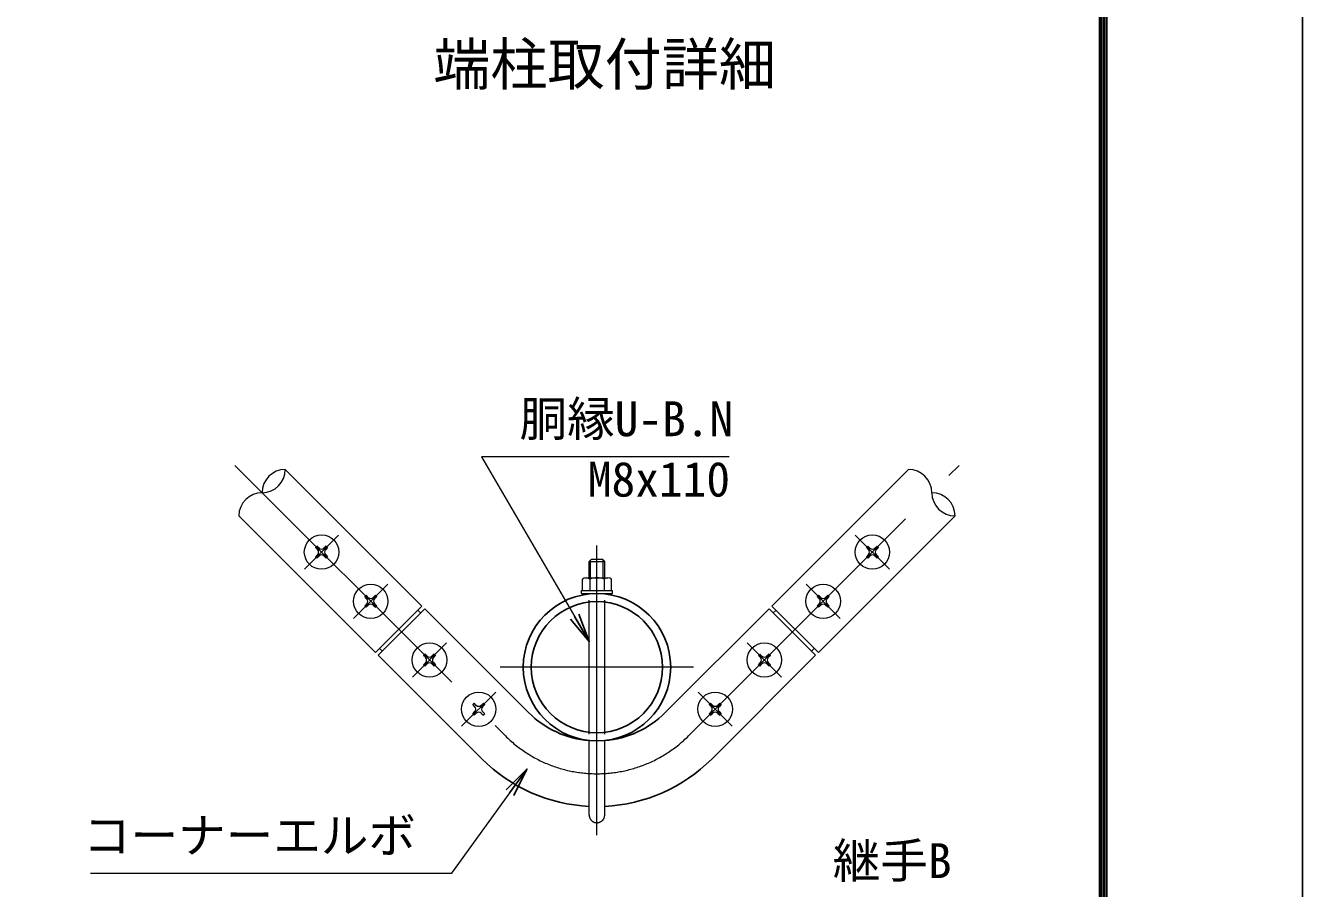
# Model space of a CAD drawing. Units: millimetres, scale not verified. Extents: x -6300 to 6300, y -4455 to 4455.
# Drawn here: x 3658 to 6300, y -218 to 1569 of the extents above; entities that cross this region are included whole.
import ezdxf
from ezdxf.enums import TextEntityAlignment as Align

# ---------------------------------------------------------------- set-up
doc = ezdxf.new("R2010")
doc.units = ezdxf.units.MM
doc.header["$LTSCALE"] = 20
doc.linetypes.add('DASHED', pattern=[7.5, 6, -1.5])
doc.linetypes.add('USER1', pattern=[50.8, 31.75, -6.35, 6.35, -6.35])
for name, color, linetype, lineweight in [('0-0_D-STR1', 1, 'Continuous', 25), ('0-1_D-STR3', 3, 'Continuous', 13), ('0-2_D-BMK', 2, 'USER1', 13), ('0-4_D-STR-DIM', 7, 'Continuous', 13), ('0-A_D-STR-TXT', 7, 'Continuous', 13), ('0-B_D-TTL-TXT', 7, 'Continuous', 25), ('0-C_D-TTL', 7, 'Continuous', 25)]:
    doc.layers.add(name, color=color, linetype=linetype, lineweight=lineweight)
doc.layers.add('0-5_0', color=7, linetype='Continuous')
doc.styles.add('ＭＳ ゴシック', font='')
doc.styles.get('ＭＳ ゴシック').set_extended_font_data('MS Gothic')

# ---------------------------------------------------------------- blocks, each defined once
blk = doc.blocks.new('_Open')
at = {"layer": '0-5_0'}
blk.add_line((-20, 3.333), (0, 0), dxfattribs=at)
blk.add_lwpolyline([(-20, -3.333), (0, 0), (-20, 0)], dxfattribs=at)

msp = doc.modelspace()

# ---------------------------------------------------------------- linework, layer by layer
at = {"layer": '0-0_D-STR1'}
for p, q in [((4478.5, 366.42), (4195.66, 649.26)), ((5202.58, 366.42), (5485.42, 649.26)), ((4382.34, 270.26), (4099.5, 553.1)), ((5298.75, 270.26), (5581.59, 553.1)), ((4478.5, 366.42), (4382.34, 270.26)), ((4387.99, 264.6), (4484.16, 360.76)), ((4484.16, 360.76), (4699.12, 145.8)), ((4981.96, 145.8), (5196.92, 360.76)), ((5196.92, 360.76), (5293.09, 264.6)), ((5202.58, 366.42), (5298.75, 270.26)), ((4387.99, 264.6), (4602.96, 49.64)), ((5078.13, 49.64), (5293.09, 264.6))]:
    msp.add_line(p, q, dxfattribs=at)
for radius in [152.6, 135.8]:
    msp.add_circle((4840.54, 239.83), radius, dxfattribs=at)
for radius, start, end in [(200, 225, 265.41143), (200, 274.58857, 315), (336, 225, 267.2706), (336, 272.7294, 315)]:
    msp.add_arc((4840.54, 287.23), radius, start, end, dxfattribs=at)
at = {"layer": '0-1_D-STR3'}
for p, q in [((4260.97, 490.56), (4258.2, 487.79)), ((4262.66, 483.17), (4258.2, 487.79)), ((4265.59, 486.1), (4260.97, 490.56)), ((4280.26, 490.56), (4275.64, 486.1)), ((4283.03, 487.79), (4278.57, 483.17)), ((4283.03, 487.79), (4280.26, 490.56)), ((5398.06, 487.79), (5400.82, 490.56)), ((5398.06, 487.79), (5402.52, 483.17)), ((5400.82, 490.56), (5405.44, 486.1)), ((5415.5, 486.1), (5420.12, 490.56)), ((5418.42, 483.17), (5422.88, 487.79)), ((5420.12, 490.56), (5422.88, 487.79)), ((4258.2, 468.5), (4262.66, 473.12)), ((4260.97, 465.73), (4258.2, 468.5)), ((4260.97, 465.73), (4265.59, 470.19)), ((4275.64, 470.19), (4280.26, 465.73)), ((4278.57, 473.12), (4283.03, 468.5)), ((4283.03, 468.5), (4280.26, 465.73)), ((4824.54, 424.83), (4824.54, 458.43)), ((4827.34, 424.83), (4827.34, 461.23)), ((4829.34, 463.23), (4851.74, 463.23)), ((4856.54, 458.43), (4851.74, 463.23)), ((4853.74, 424.83), (4853.74, 461.23)), ((4856.54, 424.83), (4856.54, 458.43)), ((5402.52, 473.12), (5398.06, 468.5)), ((5398.06, 468.5), (5400.82, 465.73)), ((5405.44, 470.19), (5400.82, 465.73)), ((5420.12, 465.73), (5415.5, 470.19)), ((5422.88, 468.5), (5418.42, 473.12)), ((5420.12, 465.73), (5422.88, 468.5)), ((4816.86, 424.83), (4863.13, 424.83)), ((4808.54, 398.83), (4872.54, 398.83)), ((4808.54, 392.43), (4808.54, 398.83)), ((4810.54, 398.83), (4810.54, 422.03)), ((4825.54, 422.03), (4825.54, 398.83)), ((4855.54, 422.03), (4855.54, 398.83)), ((4870.54, 398.83), (4870.54, 422.03)), ((4362.79, 388.73), (4360.03, 385.97)), ((4364.49, 381.35), (4360.03, 385.97)), ((4360.03, 366.67), (4364.49, 371.29)), ((4367.41, 384.27), (4362.79, 388.73)), ((4382.09, 388.73), (4377.46, 384.27)), ((4384.85, 385.97), (4380.39, 381.35)), ((4380.39, 371.29), (4384.85, 366.67)), ((4384.85, 385.97), (4382.09, 388.73)), ((4824.54, 391.58), (4824.54, 392.43)), ((4824.54, 100.94), (4824.54, 378.71)), ((4856.54, 391.58), (4856.54, 392.43)), ((4856.54, 100.94), (4856.54, 378.71)), ((5296.23, 385.97), (5299, 388.73)), ((5296.23, 385.97), (5300.7, 381.35)), ((5300.7, 371.29), (5296.23, 366.67)), ((5299, 388.73), (5303.62, 384.27)), ((5313.67, 384.27), (5318.29, 388.73)), ((5316.6, 381.35), (5321.06, 385.97)), ((5321.06, 366.67), (5316.6, 371.29)), ((5318.29, 388.73), (5321.06, 385.97)), ((4362.79, 363.91), (4360.03, 366.67)), ((4362.79, 363.91), (4367.41, 368.37)), ((4377.46, 368.37), (4382.09, 363.91)), ((4384.85, 366.67), (4382.09, 363.91)), ((4470.02, 357.94), (4475.68, 352.28)), ((5211.07, 357.94), (5205.41, 352.28)), ((5296.23, 366.67), (5299, 363.91)), ((5303.62, 368.37), (5299, 363.91)), ((5318.29, 363.91), (5313.67, 368.37)), ((5318.29, 363.91), (5321.06, 366.67)), ((4390.82, 278.74), (4396.48, 273.08)), ((4484.41, 267.11), (4481.65, 264.35)), ((4486.11, 259.73), (4481.65, 264.35)), ((4489.03, 262.65), (4484.41, 267.11)), ((4503.71, 267.11), (4499.09, 262.65)), ((4506.47, 264.35), (4502.01, 259.73)), ((4503.71, 267.11), (4506.47, 264.35)), ((5177.38, 267.11), (5174.61, 264.35)), ((5179.07, 259.73), (5174.61, 264.35)), ((5182, 262.65), (5177.38, 267.11)), ((5196.67, 267.11), (5192.05, 262.65)), ((5199.44, 264.35), (5194.98, 259.73)), ((5196.67, 267.11), (5199.44, 264.35)), ((5290.26, 278.74), (5284.61, 273.08)), ((4481.65, 245.05), (4486.11, 249.67)), ((4481.65, 245.05), (4484.41, 242.29)), ((4484.41, 242.29), (4489.03, 246.75)), ((4499.09, 246.75), (4503.71, 242.29)), ((4502.01, 249.67), (4506.47, 245.05)), ((4506.47, 245.05), (4503.71, 242.29)), ((5174.61, 245.05), (5179.07, 249.67)), ((5174.61, 245.05), (5177.38, 242.29)), ((5177.38, 242.29), (5182, 246.75)), ((5192.05, 246.75), (5196.67, 242.29)), ((5194.98, 249.67), (5199.44, 245.05)), ((5199.44, 245.05), (5196.67, 242.29)), ((4586.24, 165.29), (4583.47, 162.52)), ((4587.93, 157.9), (4583.47, 162.52)), ((4590.86, 160.83), (4586.24, 165.29)), ((4605.53, 165.29), (4600.91, 160.83)), ((4608.3, 162.52), (4603.84, 157.9)), ((4605.53, 165.29), (4608.3, 162.52)), ((5075.56, 165.29), (5072.79, 162.52)), ((5077.25, 157.9), (5072.79, 162.52)), ((5080.18, 160.83), (5075.56, 165.29)), ((5094.85, 165.29), (5090.23, 160.83)), ((5097.62, 162.52), (5093.15, 157.9)), ((5094.85, 165.29), (5097.62, 162.52)), ((4583.47, 143.23), (4587.93, 147.85)), ((4583.47, 143.23), (4586.24, 140.46)), ((4586.24, 140.46), (4590.86, 144.92)), ((4600.91, 144.92), (4605.53, 140.46)), ((4603.84, 147.85), (4608.3, 143.23)), ((4608.3, 143.23), (4605.53, 140.46)), ((5072.79, 143.23), (5077.25, 147.85)), ((5072.79, 143.23), (5075.56, 140.46)), ((5075.56, 140.46), (5080.18, 144.92)), ((5090.23, 144.92), (5094.85, 140.46)), ((5093.15, 147.85), (5097.62, 143.23)), ((5097.62, 143.23), (5094.85, 140.46)), ((4824.54, -66.27), (4824.54, 88.07)), ((4856.54, -66.27), (4856.54, 88.07))]:
    msp.add_line(p, q, dxfattribs=at)
for points in [[(4829.34, 463.23), (4824.54, 458.43), (4856.54, 458.43)], [(4808.54, 392.43), (4872.54, 392.43), (4872.54, 398.83)]]:
    msp.add_lwpolyline(points, dxfattribs=at)
for centre in [(4270.61, 478.14), (5410.47, 478.14), (4372.44, 376.32), (5308.65, 376.32), (4494.06, 254.7), (5187.03, 254.7), (4595.88, 152.88), (5085.2, 152.88)]:
    msp.add_circle(centre, 35.6, dxfattribs=at)
for centre, radius, start, end in [((4257.27, 478.14), 7.37, 315, 45), ((4270.61, 491.49), 7.37, 225, 315), ((4283.96, 478.14), 7.37, 135, 225), ((5397.13, 478.14), 7.37, 315, 45), ((5410.47, 491.49), 7.37, 225, 315), ((5423.81, 478.14), 7.37, 135, 225), ((4270.61, 464.8), 7.37, 45, 135), ((5410.47, 464.8), 7.37, 45, 135), ((4818.04, 413.63), 11.26, 48.21899, 131.78101), ((4840.54, 383.25), 41.58, 68.85295, 111.14705), ((4863.04, 413.38), 11.44, 49.0514, 130.9486), ((4359.1, 376.32), 7.37, 315, 45), ((4372.44, 389.66), 7.37, 225, 315), ((4372.44, 362.98), 7.37, 45, 135), ((4385.78, 376.32), 7.37, 135, 225), ((5295.31, 376.32), 7.37, 315, 45), ((5308.65, 389.66), 7.37, 225, 315), ((5308.65, 362.98), 7.37, 45, 135), ((5321.99, 376.32), 7.37, 135, 225), ((4480.72, 254.7), 7.37, 315, 45), ((4494.06, 268.04), 7.37, 225, 315), ((4494.06, 241.36), 7.37, 45, 135), ((4507.4, 254.7), 7.37, 135, 225), ((5173.68, 254.7), 7.37, 315, 45), ((5187.03, 268.04), 7.37, 225, 315), ((5187.03, 241.36), 7.37, 45, 135), ((5200.37, 254.7), 7.37, 135, 225), ((4595.88, 166.22), 7.37, 225, 315), ((5085.2, 166.22), 7.37, 225, 315), ((4582.54, 152.88), 7.37, 315, 45), ((4595.88, 139.53), 7.37, 45, 135), ((4609.23, 152.88), 7.37, 135, 225), ((5071.86, 152.88), 7.37, 315, 45), ((5085.2, 139.53), 7.37, 45, 135), ((5098.54, 152.88), 7.37, 135, 225)]:
    msp.add_arc(centre, radius, start, end, dxfattribs=at)
at = {"layer": '0-1_D-STR3', "linetype": 'DASHED'}
msp.add_arc((4840.54, -66.27), 16, 180, 0, dxfattribs=at)
at = {"layer": '0-2_D-BMK'}
for p, q in [((4091.01, 657.75), (4651.04, 97.72)), ((5030.05, 97.72), (5590.08, 657.75)), ((4305.97, 513.5), (4235.26, 442.79)), ((5375.12, 513.5), (5445.83, 442.79)), ((4840.54, -108.27), (4840.54, 491.73)), ((4407.79, 411.68), (4337.08, 340.97)), ((5273.29, 411.68), (5344, 340.97)), ((4529.42, 290.05), (4458.71, 219.34)), ((5151.67, 290.05), (5222.38, 219.34)), ((5040.54, 239.83), (4640.54, 239.83)), ((4631.24, 188.23), (4560.53, 117.52)), ((5049.85, 188.23), (5120.56, 117.52))]:
    msp.add_line(p, q, dxfattribs=at)
msp.add_arc((4840.54, 287.23), 268, 225, 315, dxfattribs=at)
at = {"layer": '0-4_D-STR-DIM'}
for centre, start, end in [((4195.81, 601.03), 90.18146, 179.81854), ((4147.43, 649.42), 270.18146, 359.81854), ((5485.27, 601.03), 0.18146, 89.81854), ((4147.73, 552.95), 90.18146, 179.81854), ((5533.35, 552.95), 0.18146, 89.81854), ((5581.74, 601.33), 180.18146, 269.81854)]:
    msp.add_arc(centre, 48.24, start, end, dxfattribs=at)
at = {"layer": '0-A_D-STR-TXT'}
for points in [[(5114, 675.6), (4601.7, 675.6), (4823.54, 294.44)], [(3792.39, -186.81), (4539.97, -186.81), (4694.47, 27.25)]]:
    msp.add_lwpolyline(points, dxfattribs=at)
at = {"layer": '0-C_D-TTL', "color": 2}
msp.add_lwpolyline([(-6299.52, 4455.34), (6300.48, 4455.34), (6300.48, -4454.66), (-6299.52, -4454.66)], close=True, dxfattribs=at)
at = {"layer": '0-C_D-TTL'}
for points in [[(-5894.52, 4125.34), (5895.48, 4125.34), (5895.48, -4124.66), (-5894.52, -4124.66)], [(-5890.77, 4121.59), (5891.73, 4121.59), (5891.73, -4120.91), (-5890.77, -4120.91)], [(-5887.02, 4117.84), (5887.98, 4117.84), (5887.98, -4117.16), (-5887.02, -4117.16)], [(-5883.27, 4114.09), (5884.23, 4114.09), (5884.23, -4113.41), (-5883.27, -4113.41)], [(-5879.52, 4110.34), (5880.48, 4110.34), (5880.48, -4109.66), (-5879.52, -4109.66)]]:
    msp.add_lwpolyline(points, close=True, dxfattribs=at)

# ---------------------------------------------------------------- block references
at = {"layer": '0-A_D-STR-TXT', "xscale": 3, "yscale": 3}
for p, rotation in [((4824.54, 292.71), 300.19992), ((4695.64, 28.87), 54.17805)]:
    msp.add_blockref('_Open', p, dxfattribs=dict(at, rotation=rotation))

# ---------------------------------------------------------------- texts
at = {"layer": '0-A_D-STR-TXT', "style": 'ＭＳ ゴシック'}
for s, p in [('胴縁U-B.N', (4680.37, 696.57)), ('M8x110', (4821.6, 571.43)), ('コーナーエルボ', (3777.16, -166.22)), ('継手B', (5328.53, -218.42))]:
    msp.add_text(s, height=72.14, dxfattribs=at).set_placement(p, align=Align.BOTTOM_LEFT)
at = {"layer": '0-B_D-TTL-TXT', "style": 'ＭＳ ゴシック'}
msp.add_text('端柱取付詳細', height=86.66, dxfattribs=at).set_placement((4501.76, 1419.21), align=Align.BOTTOM_LEFT)

doc.saveas('drawing.dxf')
